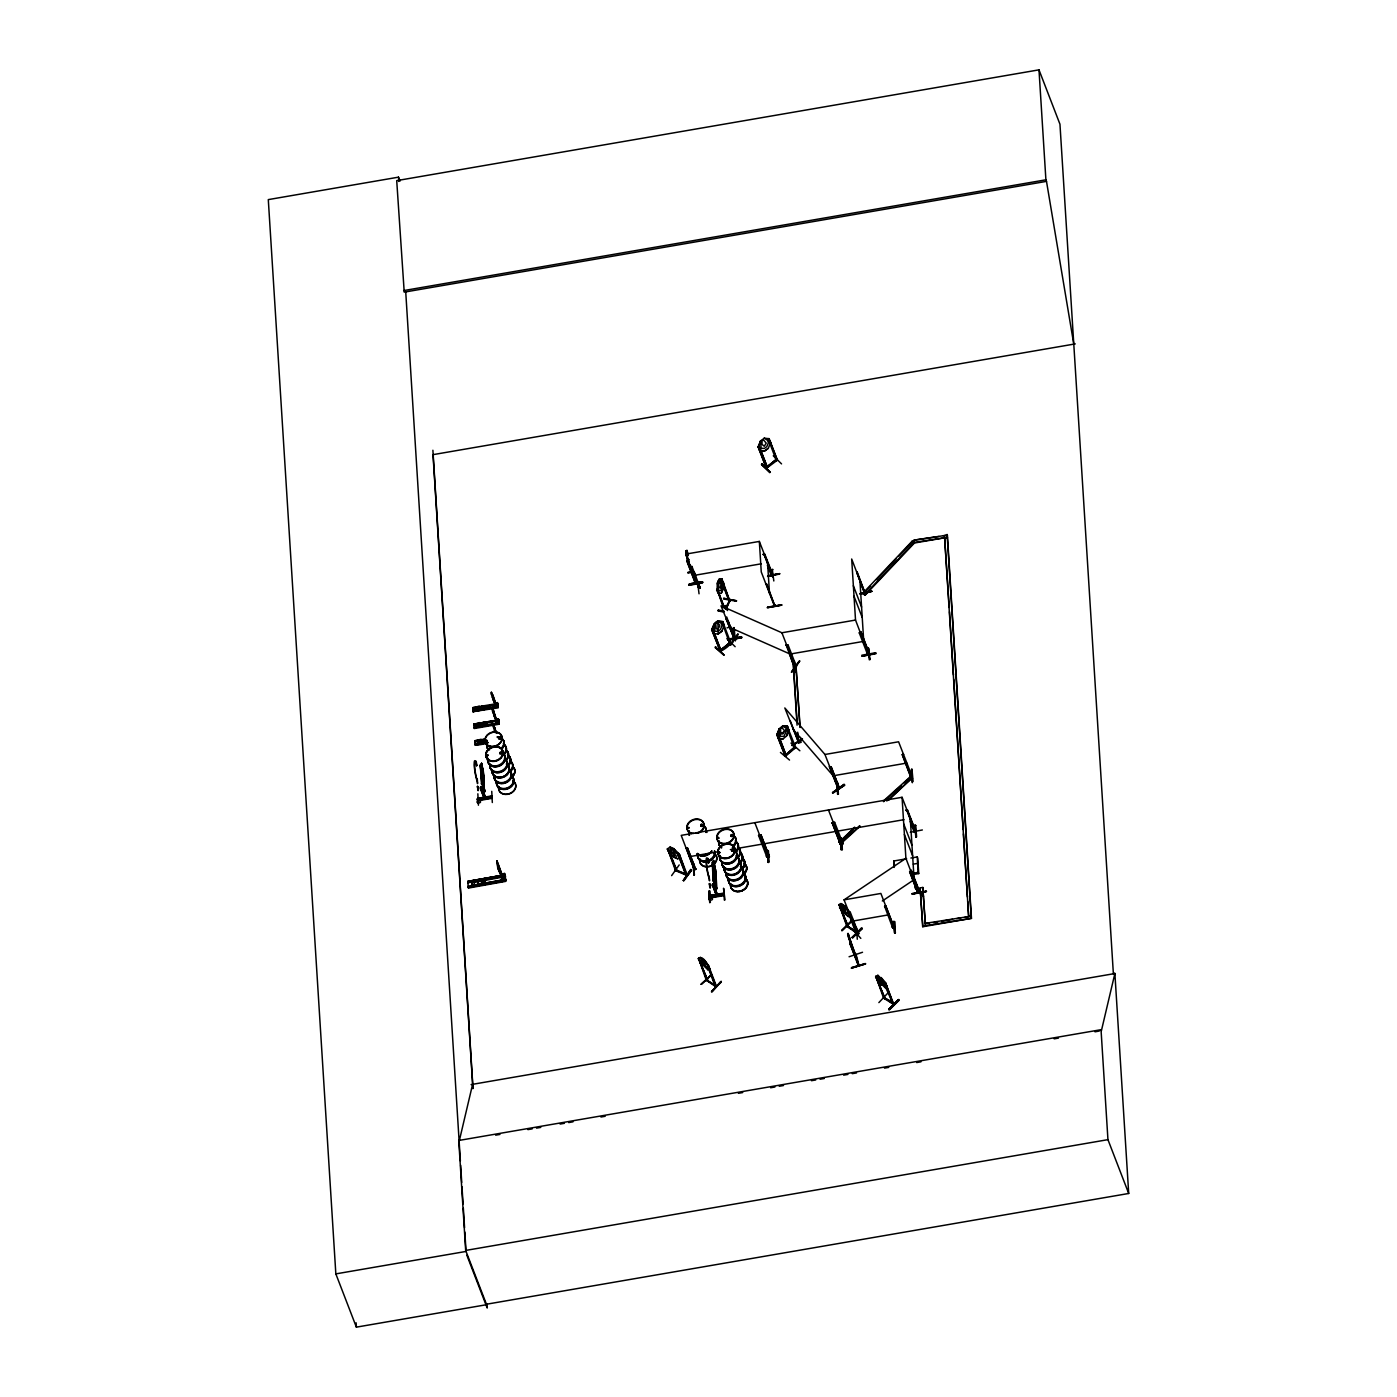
<?xml version="1.0" encoding="UTF-8"?>
<svg xmlns="http://www.w3.org/2000/svg" width="1397" height="1397" viewBox="0 0 1397 1397"><rect width="100%" height="100%" fill="white"/><g stroke="black" fill="none" stroke-linecap="round" stroke-linejoin="round"><path stroke-width="1.5" d="M673.825 848.8L679.012 853.724L680.409 856.99L677.772 858.876L673.843 857.234L673.93 848.625L670.019 846.984M856.169 955.111L855.366 954.361L856.151 954.832M858.596 964.856L858.369 963.825M850.389 943.394L858.893 965.798L849.917 943.534L850.633 944.389M497.472 704.298L497.961 706.865L497.454 702.604L494.94 703.04L495.237 704.071M502.798 875.779L502.885 879.394L497.786 868.393L496.843 860.831L502.588 876.495L503.863 875.273L504.3 876.233L504.142 875.133L505.382 878.329L504.334 874.26L504.107 875.919M715.718 623.481L716.224 628.755L717.901 629.174L719.822 625.996L719.263 624.511L716.923 622.573L715.613 623.394M482.017 764.91L482.873 773.921L482.209 765.8M478.141 798.735L491.936 796.307M710.078 895.931L723.89 893.521L709.99 895.704M492.46 711.003L497.018 722.825L493.822 711.457M467.995 882.415L505.277 875.989L467.925 882.782L467.925 881.524L505.277 874.749L467.768 881.385L468.309 887.374L505.731 880.791L468.414 887.339M505.749 880.232L505.662 879.324L505.819 881.35L468.466 888.073M505.382 875.971L470.073 882.258M505.452 876.705L505.19 874.889L505.627 880.581C506.133 877.386 499.358 878.608 501.837 881.28L501.401 875.57M717.098 590.407L717.307 583.178L718.984 579.318L722.074 578.899L718.984 579.318L717.36 583.213L718.949 590.966L720.817 590.46L721.9 587.962L722.179 583.475L719.123 579.493M723.227 582.252C725.969 584.365 718.302 599.715 722.965 589.447M502.396 875.535L497 860.779L498.065 868.34L502.606 879.446L502.536 876.338M504.492 875.535L504.003 875.57M719.734 650.565L720.677 649.343M719.752 651.054L730.753 642.149L719.752 650.932M720.66 650.216C716.818 654.425 734.158 643.807 729.426 642.585M779.648 574.097L767.809 576.193M922.369 829.958L910.285 832.298M481.651 763.426L483.205 776.889L483.694 775.737M480.743 787.611L484.672 799.049L480.358 787.629L482 787.821M491.273 692.161C493.054 694.658 490.225 690.555 491.43 694.623M497.018 703.844L497.681 705.869M497.105 720.922L498.188 720.747L498.991 723.244L498.485 718.984L495.952 719.42L496.267 720.45M497.734 720.206L498.659 720.52L498.258 719.49L498.869 721.044M498.502 720.73L498.031 719.525L498.712 722.249M712.749 884.738C716.417 883.201 711.283 889.854 712.924 883.777M712.819 885.139L716.539 895.11M687.935 572.875L693.89 572.037M730.858 626.904L727.051 627.847M777.518 460.067L775.999 460.696L776.627 459.089L766.255 467.803M767.512 467.576L759.008 445.922L758.012 446.673L766.394 468.344L767.023 467.227M776.051 460.224L777.099 459.369M671.573 848.066L671.957 851.908L675.03 854.283L675.17 851.995L671.486 848.189M481.773 881.158L482.332 882.537M481.825 881.734L482.786 880.075L484.637 880.564M484.811 880.948L484.2 882.415M703.756 959.634L708.384 965.275L716.574 986.579L706.009 979.367M707.598 964.576L716.155 986.946L706.341 980.292L698.622 958.464L707.773 980.502L698.5 958.359L707.336 980.921M715.002 985.566L716.469 986.457M846.652 925.6L856.798 931.974M846.861 926.473L856.763 933.074M877.822 975.228L885.593 983.209L893.888 1004.565L883.969 997.074M883.83 997.074L884.65 997.545C882.502 999.728 888.09 997.458 892.561 1003.256M884.965 998.488L875.709 976.451L877.91 975.35L878.538 980.1L883.637 985.06L885.052 984.536M893.731 1004.373L892.735 1003.133M893.783 1004.495L883.725 998.209M772.331 576.035L772.244 574.778M865.214 593.288L864.516 592.398L865.145 593.428M912.189 541.11L914.441 543.014L912.189 541.11L862.857 593.271L864.848 594.511L914.197 542.35L947.515 537.321L914.441 543.014L865.11 595.174L856.675 571.949L865.459 594.319L865.494 593.149M868.218 652.643L868.55 653.883M868.305 653.674C871.379 652.399 864.272 654.163 868.55 653.115M869.039 653.429L867.327 653.796M869.336 654.198L860.919 631.898L860.517 633.016M915.838 831.547L915.908 832.542L907.037 809.823L905.78 810.05M918.615 890.919L917.724 892.613M919.383 891.792L919.226 890.57L918.929 891.845M919.732 892.351L919.61 891.565M484.2 723.314L483.379 724.746L484.951 724.484M485.248 724.205L484.41 723.157M487.151 740.672L486.139 740.48M487.64 754.974L487.518 755.864M488.112 755.306L487.169 755.917M498.764 738.803L498.886 737.878M499.235 738.489L499.777 737.686M500.545 738.419L500.493 737.441M499.707 752.931L499.847 753.839M500.842 738.349L499.567 738.699M501.855 753.577L499.951 752.773M500.126 752.599L501.436 753.594M501.296 752.075L502.152 753.437M687.673 828.054L689.105 828.124M687.83 828.229L688.983 827.443M700.788 826.081L700.91 825.156M702.586 824.649L702.674 825.976M701.399 826.151L702.883 825.156M703.25 825.924L702.499 824.736M718.704 838.2L718.128 837.24L718.931 838.2M718.791 853.165L719.944 852.432M719.944 852.589L718.617 852.432M718.757 852.414L719.665 852.572M731.522 836.174L732.779 835.668L732.255 834.585M733.181 849.359L733.32 850.616L733.442 849.359M734.124 849.987L732.045 851.087M776.959 735.119L779.142 728.78L779.875 736.219L783.857 736.463L786.738 730.387L785.76 727.854C775.248 723.209 796.796 727.994 782.669 725.899M675.415 870.593L676.969 870.698L668.395 849.097M676.48 870.575L675.45 869.405L675.991 870.209M695.287 582.2L695.095 574.307M695.95 583.125L687.586 560.546L695.828 583.265L695.304 574.865M733.949 636.578C735.748 639.861 733.215 632.562 734.089 627.55M734.42 629.89L734.944 638.289L731.137 627.445M727.034 619.255L726.003 618.801L735.259 640.559L734.106 640.123L733.809 639.285L735.381 640.612L734.141 638.866M733.931 639.389L735.66 640.175L728.029 620.757M796.29 666.352C794.247 666.683 792.291 665.828 796.5 666.771L788.118 645.082L786.895 645.711L788.118 645.082M714.356 623.953L714.81 631.2L718.006 631.357L720.415 629.506L722.022 625.681L721.044 623.149L717.901 620.984L714.181 623.83C708.925 639.651 712.714 621.613 717.971 621.194L722.878 621.543L724.048 625M780.434 752.424L789.532 760.055M715.596 647.125L724.065 655.263L715.107 647.544L715.543 646.689M723.838 654.914L715.596 647.073M852.729 919.261L858.387 934.034C858.649 932.428 855.523 932.986 857.95 932.759M858.387 933.982C855.663 934.855 859.958 932.899 857.706 932.323M917.742 892.823L918.685 891.426M694.466 869.65L695.811 869.371L687.429 847.7L686.171 847.909L694.326 869.702L681.212 835.371L902.06 797.285L905.902 858.334L919.086 892.753L919.034 891.426M919.226 892.613L917.689 893.067L918.562 891.513M761.522 464.52L761.976 463.647L770.358 472.326L761.522 464.52L769.764 472.692M762.029 464.083L770.114 471.942M496.145 703.983L496.04 704.559M496.808 704.018L496.005 704.49L492.984 695.758M497.524 720.782L498.153 720.677M785.516 756.266L777.099 734.979L777.727 733.914L776.784 734.717L785.201 756.371L786.389 755.445L785.76 754.345M707.912 965.537C707.476 963.703 702.08 954.588 698.395 958.464L700.596 957.364L701.242 962.114L706.323 967.073L707.738 966.549M853.096 929.703L860.831 938.382M713.134 629.139L711.649 629.663L713.029 628.929M864.603 592.468L864.568 593.568M865.494 594.162L857.147 571.862M869.266 654.18L869.144 653.202M915.611 830.761L915.629 832.036M915.891 832.333L914.948 830.342L913.603 830.534M919.663 892.369L910.827 870.244L909.866 871.99L917.951 893.382L909.587 871.693L911.385 871.204M729.688 600.151C728.291 602.264 729.251 597.445 730.107 600.483L729.758 601.286M729.845 599.47L728.902 600.535M721.935 578.882L729.531 600.256M459.142 1141.471L472.605 1084.316L472.902 1088.665L433.018 454.654L1075.288 343.889M1073.787 344.151L1046.493 181.366L404.222 292.148L396.713 180.632L1038.984 69.85L1059.956 124.211L1113.374 973.796L1114.876 973.534L1101.412 1030.689L1101.028 1029.694L458.757 1140.476L465.672 1250.437L486.61 1304.693L356.375 1327.15L335.839 1273.889L268.294 199.614L398.512 177.157L400.048 181.086M718.337 610.07L723.873 611.118M718.25 611.013L718.355 609.948M718.442 610.506L724.065 611.449M480.358 787.629L480.516 789.113L482.052 788.851L481.895 787.367L485.894 798.595L482.035 788.607L480.446 788.903L484.357 798.857M716.609 896.141L712.68 885M713.85 884.563L717.569 896.088L713.85 885.855M699.041 593.812L697.644 582.549M693.715 863.678L693.907 875.29L693.139 863.8M768.14 862.42L767.337 850.93L768.28 862.455M841.762 849.708L840.33 838.462L841.134 849.9L841.256 837.833L842.374 849.62M492.093 694.274L493.176 695.723M492.285 694.239L492.984 695.042M492.425 708.419L492.477 710.235M492.565 710.619L492.128 708.593L493.665 710.497M493.316 710.619L494.014 711.422M493.176 725.287L494.381 727.313L493.176 725.811M494.189 727.348L495.062 728.116M855.61 955.024L858.387 965.833L857.915 964.978M714.862 985.531L715.247 986.404L706.76 964.017L703.739 959.687M846.949 926.543L839.143 904.627L848.311 926.665L839.056 904.75M883.637 998.296L875.919 976.451M483.257 772.82L484.462 791.662L483.449 772.017L481.476 763.286L480.795 765.591L481.633 763.251L484.148 778.339M484.113 778.199L483.589 780.486L481.057 770.306L483.432 780.504L484.27 778.181M712.732 862.787L713.57 860.465L716.259 875.517M714.496 874.993C710.863 852.449 714.985 885.331 716.067 875.413M779.334 728.902L776.784 734.717M788.799 729.566L786.616 735.94L783.053 738.908L778.461 738.454M787.489 726.178L788.764 729.705L786.511 735.87M838.951 787.297L837.065 787.14L839.422 788.502C835.633 786.406 840.627 789.218 838.322 788.816L824.963 754.485L784.817 707.947L798.805 743.064L797.6 733.669M837.17 787.227L837.449 788.118M838.165 788.729L837.152 787.332M713.203 633.47L718.18 634.046L721.9 631.2L724.275 625.018M759.409 446.272L758.117 447.04L760.527 440.911L764.386 438.187M769.293 438.92L767.896 439.304L769.188 438.85L777.413 460.154L766.516 468.257L758.292 446.97L760.632 440.946M759.619 450.393L764.473 450.899L768.298 448.315L770.707 442.185M487.064 740.585L485.929 741.039M486.61 755.393L487.85 754.904M487.012 756.039L486.924 754.939L487.466 755.707M499.305 738.087L500.44 738.629M501.226 738.262L498.956 738.908M501.348 752.424L501.698 753.315L501.645 752.285M502.152 753.053L500.37 753.996M688.092 828.386L688.197 827.321M701.224 825.103L701.504 826.168M701.242 825.54L702.237 824.894M703.232 825.54L701.451 826.483M718.023 837.99L718.442 837.536M730.683 835.441L732.272 834.376M731.434 834.725L732.168 835.947M731.766 849.865L731.644 850.808M734.106 850.651L733.931 849.498M481.616 783.368C481.249 779.456 488.426 803.904 482.157 783.682L484.078 789.986M714.234 881.507L713.238 880.983L712.191 862.211L713.168 863.136M712.662 862.124L713.954 880.966L716.347 887.759M715.648 872.933L715.159 874.085L713.448 860.657M718.739 581.187L718.791 586.548L720.398 588.12L720.974 584.295L718.599 581.169M723.314 607.59L717.045 589.132L724.956 608.586M722.022 579.057L720.974 579.999L721.865 579.057M723.698 598.335L736.656 600.797L723.733 598.335M726.632 606.211L729.374 600.954M729.793 599.575L726.353 608.516L730.125 600.396M717.499 589.045L723.768 607.678M774.724 605.407L774.095 604.272M478.42 805.213L477.844 793.793M709.641 890.972L709.746 902.584L709.03 891.146M710.375 902.427L709.571 890.727M856.99 932.882C860.063 932.305 854.789 934.977 858.649 933.458M892.369 926.77L893.905 926.49L892.404 927.171M698.762 587.997C701.346 588.713 699.181 586.338 700.299 587.718M770.83 574.743L771.214 575.966L773.03 575.459M794.649 665.863L796.482 666.369L794.614 666.299M693.96 868.463L695.479 868.201L693.977 868.864M695.793 868.969L694.536 869.074M867.31 654.163L868.41 653.132M766.324 855.994C770.131 854.842 769.695 856.71 766.953 857.234L758.554 835.441L761.033 835.004L769.433 856.675C765.451 857.688 765.643 856.082 769.136 855.89M768.961 855.523L766.639 856.396M838.008 788.362L837.781 786.895M839.946 843.299L841.186 843.02C841.256 846.652 844.766 841.815 841.465 842.967L840.243 844.067M905.815 810.435L907.544 810.138L915.908 831.529L913.673 831.215M729.234 642.812L730.142 643.773L729.321 643.022L720.974 649.692M838.549 788.327L829.661 766.377M505.277 874.749L467.768 881.385M472.919 707.895L473.024 709.082L497.978 704.752L497.873 703.442L472.832 707.633L475.434 707.388M472.972 708.646L497.926 704.036M473.164 710.811L498.1 706.498L473.094 710.898L473.251 712.121M472.832 707.633L473.181 711.702L498.083 706.742M476.464 723.768L473.862 724.013L474.002 725.095M474.054 725.462L498.851 719.909L499.096 723.716L498.729 722.808M474.177 727.418L499.131 722.878L474.124 727.278L474.282 728.536L499.218 724.187L499.061 722.982M485.388 739.257L474.91 740.707L477.512 740.462M475.067 741.336L485.178 739.869M475.242 743.885L485.632 742.086C466.703 745.16 476.709 746.312 487.797 742.994M498.904 720.66L476.133 725.095M499.183 723.663L474.229 727.697M677.842 858.753C673.214 857.252 668.657 853.497 667.469 848.747L676.707 871.134L675.17 869.964L687.254 874.993L679.099 853.619L686.66 875.448M686.8 875.413L675.537 870.645L667.609 848.835L676.707 871.134M668.692 852.24L673.843 857.234M685.822 874.941L677.597 853.637L678.907 853.707M671.625 875.622L679.204 864.935M683.325 880.564L690.799 869.51L683.325 880.564L691.532 870.174L683.936 880.791M683.465 880.581L691.463 870.121M481.982 881.053L483.659 880.145M737.93 634.133L730.387 645.17L737.86 634.133M730.247 645.047L737.983 634.43L730.387 645.17M789.008 652.364L794.09 666.613L786.127 644.89M793.933 665.374L795.207 665.915L794.02 665.583M799.084 661.148C775.44 694.501 816.18 638.499 791.645 672.184M498.851 737.948L499.969 737.179M487.501 755.306L486.732 755.725M501.034 738.908L501.244 738A8.958 7.142 -21.1 0 0 497.245 736.795M700.857 825.225L702.324 824.44M731.277 834.865L731.609 836.174M732.971 836.122L732.988 834.707M736.394 601.251L723.471 598.964M857.287 933.667L858.177 933.021M858.491 933.929L858.352 932.69M893.766 926.525L892.491 927.398M800.132 727.505L795.888 665.583M867.153 653.359L867.642 654.634L859.242 632.841L860.482 632.614M868.585 654.215L860.447 631.985M767.704 856.186L769.293 856.693L761.033 835.004M768.088 856.955L754.834 822.676M840.086 843.264L840.313 844.521L841.815 844.259L828.456 809.981M842.915 843.998L840.418 844.452L842.828 843.561M841.815 844.19L840.418 844.452L832.175 822.746L834.655 822.309L842.758 843.194M910.687 776.278C913.428 774.986 908.591 775.038 911.63 775.23M784.887 756.109L795.242 746.958M778.112 733.984L786.197 755.602L779.229 737.791M729.251 642.69L730.579 642.725M775.894 459.7L766.412 467.489M865.11 595.174L863.102 593.935L870.593 586.024M876.565 579.703L896.001 559.167M898.987 556.006L912.451 541.774M721.83 622.224L722.72 621.717L730.91 643.196M701.765 958.656L705.118 962.9L705.136 964.96L702.447 962.166L701.87 958.552M699.705 961.834L707.773 969.658M711.125 974.757L701.119 984.361L711.3 975.211M711.178 975.071L701.154 984.344M706.428 980.205L715.264 985.269M707.039 980.153L707.319 980.816M721.044 981.532C692.458 1012.598 739.712 960.368 712.138 991.87M711.597 991.503L721.341 982.004M839.964 905.361L838.724 905.081M842.286 904.819L842.967 908.329L845.674 911.141L843.369 905.553M848.905 911.438L844.399 905.693L840.924 903.51L838.916 904.627M844.836 913.638C827.565 895.198 859.12 926.473 844.853 913.586M847.892 910.757L857.06 933.633M851.646 920.937L841.658 930.542L851.279 921.007M842.077 930.786L851.699 921.252M847.385 926.194L848.276 926.735M855.697 931.223L855.767 932.567L847.298 910.18L844.382 905.745L849.009 911.333M856.693 931.904L847.735 926.508L855.785 931.432M852.03 937.317L861.635 927.748L862.298 928.516L852.118 937.684M852.641 937.998L862.298 928.499M876.74 977.184L875.517 976.905M879.062 976.643L882.433 980.886L882.45 982.964L879.743 980.153L879.167 976.538M881.751 985.304L877.106 979.734L885.087 987.662M885.558 983.191L884.598 982.266L893.556 1004.897L885.698 983.104L886.99 986.631L885 987.539M885.785 983.156L881.175 977.516L893.085 1003.849M878.87 1002.609L888.055 992.83M888.789 1009.105C918.72 979.786 869.283 1029.833 898.446 999.606M888.911 1009.507L898.638 1000.008M889.418 1009.821L899.074 1000.322M786.441 727.104L787.087 726.038L786.598 727.139M839.003 842.321L854.685 827.146M883.358 801.04L910.704 776.348L902.305 754.555L903.545 754.328L902.305 754.555M840.61 840.872L853.34 829.277M883.603 801.703L901.135 785.743M904.313 782.844L910.687 777.029L902.322 754.939M842.181 841.623L859.696 825.662M886.781 800.987L912.258 777.78L910.355 774.986M842.443 842.286L859.958 826.326M888.632 800.202L912.258 777.78M779.142 728.78L782.791 725.846M781.779 727.4L780.626 728.378L780.626 732.203L782.826 734.054L784.625 730.788L781.674 727.331M786.528 726.877L794.544 748.495M777.71 736.9L788.24 727.959M483.676 706.952C479.45 707.93 486.366 709.292 483.1 706.795M483.781 708.436L483.851 706.917M499.48 737.511L499.672 738.961M499.969 752.459L500.894 751.97M785.847 754.572L794.02 747.674M784.992 756.021L794.998 746.574M799.87 750.765L790.964 743.082M732.534 834.935L731.504 835.895M732.884 836L731.382 836.419M732.587 849.498L732.325 851.21M733.809 850.773L732.866 850.808M481.371 783.857L482.279 784.416L480.236 764.997L481.232 766.045M484.427 791.575L484.602 789.602M716.766 888.038C716.696 891.583 711.964 877.124 714.094 880.459M716.102 888.073L715.456 874.19M716.853 888.702L713.326 880.878M718.11 633.819L721.9 631.2M735.154 646.706L726.859 638.551M848.066 933.44L849.359 936.828M852.502 947.428L849.219 936.863M763.303 439.671L762.081 440.579L762.011 444.351L764.281 446.254L766.22 443.111L763.216 439.584M773.274 455.789L781.552 463.891M767.04 466.371L766.272 467.489M767.128 466.581L775.789 460.137M667.382 848.87L670.123 847.106L670.49 852.17L676.305 856.274L678.069 855.331L673.913 848.678M798.805 741.79L797.652 741.318L798.228 742.191M802.105 738.716L791.959 745.404L798.438 741.929L790.213 720.625M792.291 745.736L802.192 738.996M799.748 740.881L802.542 738.996M833.101 793.059C868.69 769.101 808.653 809.02 844.12 784.416M832.717 792.605L844.05 784.311M850.109 912.101L848.8 912.503L850.284 912.189L858.666 933.86M915.314 888.021L923.557 896.263L915.14 887.566L921.688 895.302M857.479 934.122L844.067 899.86L905.902 858.334M882.328 900.995L914.127 879.639L910.285 818.572M772.82 575.948L759.339 541.425L685.717 554.12L698.937 588.364L690.677 566.658L691.934 566.449L700.316 588.12L698.937 588.364M776.261 460.067L776.47 460.975L768.333 439.287M794.526 747.587L794.666 748.408M785.463 756.231L795.731 747.587L787.087 726.038M734.368 639.686L726.265 618.434M850.197 914.616L848.119 915.821L850.319 914.721M484.584 797.897L485.545 797.739M717.569 895.983L717.499 894.831M484.742 724.659L483.327 724.589M484.742 740.218L475.015 741.65M732.849 849.184L732.22 850.773M720.695 650.251L712.645 628.912L721.114 650.653M720.311 651.194L711.649 629.663M856.536 927.783L857.287 939.273M793.793 661.218L795.155 672.114L794.299 660.729M837.397 782.809L837.659 794.404L837.432 782.39M694.431 874.749L693.104 863.87M688.389 554.504L686.887 550.453L685.822 550.907L687.603 561.978M687.027 550.435L685.857 551.047L687.167 552.479M690.083 564.737L689.053 565.331M709.03 891.111L709.798 902.532M848.276 912.712L846.861 913.236L841.762 908.277L841.011 903.632L844.277 905.85M699.74 587.508L698.535 587.666M839.492 788.572L831.163 766.813L829.923 767.023L831.198 767.197M766.516 855.924L769.118 856.274M915.052 830.813L913.9 831.774M493.263 700.176L496.179 706.428M494.294 716.556L497.21 722.79M848.066 935.571L850.721 942.399M848.381 936.758L849.935 940.775M847.962 933.633L851.384 945.123L849.551 937.946M850.86 944.372L848.503 937.474M862.525 952.265L849.079 956.753M855.767 955.635L858.369 963.947M855.959 956.072L847.909 933.493M851.716 967.475C893.923 955.862 822.99 976.782 865.284 963.528L865.284 963.476M768.158 856.378L767.721 855.75M698.744 587.037L699.845 586.967M486.191 740.078L487.169 740.515M499.707 737.494L500.929 737.354M732.517 849.324L733.477 849.725M857.182 934.191L849.027 912.416M716.067 986.858L707.371 964.244M504.666 873.492L500.877 874.173L504.666 873.492L505.487 879.866L505.068 878.765M472.221 882.782L501.279 877.386M504.003 874.312L505.243 876.583L504.334 874.26M501.313 879.883L505.103 879.202M472.448 885.366L501.523 880.127M501.523 880.25L468.309 886.117L468.466 888.125M501.575 880.861L468.309 887.374M885.838 905.989L884.615 906.618L885.838 905.989L894.237 927.678L892.735 927.992L892.648 926.595M894.569 921.618L893.626 921.322L894.639 933.179L894.551 921.601L895.372 933.004M858.055 933.109L856.832 933.353M894.202 927.276L892.543 927.137M857.287 934.104L858.526 933.894M844.067 899.86L880.878 893.451L894.15 927.765L892.7 927.94L884.598 906.216M773.187 575.669L764.805 554.277L763.094 554.592M758.554 835.441L761.068 835.389M832.193 823.147L834.655 822.309M763.059 554.19L764.299 553.963L772.628 576.699M764.299 553.963L764.403 555.395L764.805 554.277M773.047 569.592L772.209 569.295M767.809 575.721L779.631 573.626L767.547 576.437M767.686 575.931L779.631 573.643M773.816 580.977L772.331 569.592M766.185 583.859L774.951 606.228L766.656 583.771M774.182 604.499L775.038 605.18C774.671 603.993 774.008 605.704 774.165 605.425M767.652 607.084C810.592 600.396 738.315 613.021 781.464 604.726L781.464 604.674M781.604 605.076L767.809 607.608M860.028 593.515L871.972 591.228L867.031 592.747M860.15 593.777L871.868 591.385M859.888 594.022L863.224 593.428M860.989 632.928L859.242 632.841M868.637 648.278L870.034 659.663C866.734 650.827 868.62 638.097 869.266 659.803M875.709 652.713L861.914 655.193L862.124 656.258L875.884 653.167M875.902 653.744L862.124 656.241M910.547 776.243L911.944 775.999L898.585 741.79L824.963 754.485M913.079 781.36C909.726 742.925 914.197 809.038 911.385 769.642M695.566 868.41L695.531 869.545L687.446 848.101L686.171 847.909M907.037 809.823L907.142 811.255L907.544 810.138M768.664 862.316C768.734 847.385 766.604 845.656 768.577 862.42L768.455 850.79M914.948 825.156L915.768 825.452M843.02 843.578L840.016 843.753M915.751 836.593L916.589 836.873L915.768 825.435M912.293 893.469C955.251 886.781 882.974 899.406 926.124 891.111L926.106 891.059M926.246 891.461L912.451 893.993M852.292 921.164L889.103 914.756M403.628 290.593L1045.899 179.811L1046.493 181.366M686.957 551.675L687.045 550.575M686.102 552.758L687.865 555.814M686.067 554.784L688.616 562.52L689.07 559.499M694.501 572.613L695.357 583.352L687.132 561.926L687.638 560.511M687.918 572.403L693.733 571.548M687.795 572.613L693.855 571.81M693.942 575.424L761.243 563.812M914.197 542.35L914.057 540.133L947.376 535.086L971.474 918.353L922.771 926.752L920.117 887.916L922.806 887.462L925.32 924.168M939.116 536.518L914.057 540.133M943.237 535.802L947.376 535.086M688.721 585.116C716.958 581.92 695.147 579.476 688.721 585.081L702.534 582.741M724.921 605.914L727.261 610.035M725.113 606.036L726.143 605.442L727.296 608.848M725.218 607.765L726.388 609.354M726.719 616.985L734.455 638.359L733.6 627.637M727.645 639.18L741.423 636.683L741.65 637.765L727.82 640.088L741.632 637.748M735.259 640.559L721.009 605.861L781.901 632.771L855.523 620.058L868.637 654.372M491.552 692.318L491.534 694.239M492.949 699.041L492.268 696.806L493.124 699.583M493.333 696.492L495.83 703.913M494.957 703.337L497.454 702.604M477.285 710.724L477.058 706.917C482.297 703.162 479.154 716.853 479.59 706.48M482.07 709.903L481.825 706.096L484.427 705.834M495.167 706.865L497.681 706.131M492.547 711.265L493.298 713.186M797.058 725.183L793.339 665.828L796.011 665.356L799.887 726.842M793.339 665.828L796.273 666.02M495.987 719.717L498.485 718.984M478.315 727.104L478.088 723.297C483.327 719.525 480.184 733.215 480.62 722.86M483.1 726.283L482.856 722.476L485.458 722.214M473.967 724.956L498.956 720.346M496.197 723.244L498.712 722.511M493.333 726.964L493.787 727.942L493.368 725.48M495.027 732.115L494.346 729.88L495.202 732.657M496.756 733.268L495.219 729.601L496.564 733.303M479.45 743.99L479.136 739.991C484.392 736.167 481.197 750.172 481.668 739.554M475.12 742.121L474.963 740.916L485.423 739.048M475.329 745.195L487.745 742.331M475.155 744.531L487.763 742.505M474.91 740.707L475.224 744.723L487.728 742.715M477.425 786.424L478.071 790.475L477.425 786.424L478.28 787.576M485.545 797.617C486.977 802.227 478.734 781.185 481.389 788.729L481.197 787.524M477.599 789.253L478.455 790.405M798.124 742.139L801.075 742.348L798.385 742.82L797.722 732.22M478.106 798.263L491.919 795.871M478.106 799.852L492.041 797.774L480.184 799.817M480.236 800.359L492.058 798.316M906.793 763.076L833.171 775.789L793.042 729.251M689.437 856.675L718.879 851.594M737.808 848.328L903.981 819.672M713.815 862.141L714.827 871.134L714.304 862.997M712.697 862.665L713.64 881.699M715.404 869.213L716.067 888.16L715.316 875.552M709.362 883.637L710.025 887.689L709.362 883.637L710.217 884.79M712.4 885.052L713.919 884.79L714.007 886.065L712.47 886.327L712.54 883.847M709.554 886.466L710.409 887.619M723.768 888.544L724.31 900.07M894.185 867.432L893.888 860.971L906.636 858.771M910.896 858.037L917.27 856.937L917.742 858.16L918.72 873.579L912.346 874.679M710.06 895.477L723.873 893.085M712.033 896.717L723.995 894.988L712.156 897.153M712.138 897.031L723.96 894.988M712.191 897.572L724.03 895.617M913.324 864.132L917.585 863.398L917.27 856.937M913.987 873.09L918.248 872.357L918.72 873.579M929.494 923.347L925.058 923.4L971.334 916.135L965.048 917.2M933.685 922.614L937.858 921.898M942.049 921.182L952.51 919.366M956.683 918.65L960.874 917.934M922.509 926.089L971.474 918.353M1113.357 973.639L1114.876 973.377L1128.706 1193.475L486.435 1304.239M471.103 1084.578L1114.876 973.534M495.656 1135.167L499.951 1134.434M527.891 1129.614L532.187 1128.881M536.483 1128.13L540.779 1127.396M560.11 1124.061L564.405 1123.31M568.701 1122.577L572.997 1121.826M600.92 1117.024L605.215 1116.273M738.402 1093.31L742.698 1092.559M770.62 1087.757L774.916 1087.006M779.212 1086.272L783.507 1085.521M811.43 1080.702L815.726 1079.968M820.022 1079.235L824.317 1078.484M843.648 1075.149L847.944 1074.415M852.24 1073.664L856.536 1072.931M884.458 1068.111L888.754 1067.378M916.676 1062.558L920.972 1061.807M1054.159 1038.844L1058.455 1038.111M1094.969 1031.807L1099.264 1031.056M465.672 1250.437L1107.943 1139.655L1128.706 1193.475M335.839 1273.889L466.057 1251.433M716.591 590.163L718.442 593.638L721.341 593.201M484.13 723.157L485.108 723.576M485.353 741.702L484.218 740.881M838.113 788.816L829.259 766.639M772.07 574.464L770.952 575.354M491.744 791.348L492.32 802.524M725.043 899.912L723.471 888.3M893.888 921.671L894.726 933.091M915.105 825.487L915.908 836.925M783.176 738.856L778.356 738.576M764.281 438.221L769.31 438.71M764.561 451.004L759.514 450.515M482.594 882.467L483.851 882.607L484.724 880.634M483.048 882.747L481.808 881.821M718.25 610.926L723.786 612.096M688.529 559.656L686.329 553.98M482.017 783.665L480.708 764.91M775.038 605.18L774.479 606.193L761.26 571.949L759.339 541.425M847.7 926.979L839.143 904.627M667.312 849.341L668.36 849.778M677.597 853.637L678.645 854.073M676.742 870.209L685.752 873.963M685.595 874.278L687.114 874.959M785.865 645.257L787.157 645.344L795.295 666.544M729.234 627.166L790.126 654.058L863.73 641.363L859.906 580.314M731.382 836.576L730.701 835.633M919.523 891.461L911.315 870.174M734.56 636.351L734.158 637.469M699.408 958.796L698.203 958.918M875.849 976.573L885.069 998.558M885.227 983.523L884.807 982.475M484.951 790.283L484.934 791.593L484.235 790.492M795.993 665.583L795.923 666.09M910.687 777.029L912.52 778.443M838.759 841.658L840.854 843.736M786.162 754.834L784.695 755.236M721.725 622.468L722.86 621.77L717.883 621.106L718.18 634.046M764.299 438.099L767.459 440.282L768.437 442.814L766.796 446.621L764.369 448.437L761.138 448.245L760.527 440.911M768.298 448.315L764.526 451.126M484.305 791.61L483.362 778.356M713.937 885.034L717.848 895.809M848.573 935.414L847.595 933.912L855.977 956.194M494.328 716.347L493.63 713.972M494.521 727.226L495.254 728.797M480.778 787.437L480.585 786.633M493.368 700.124L495.987 706.445L496.494 704.402M864.83 593.376L851.681 559.01L855.523 620.058M853.357 585.745L861.582 607.049M854.021 596.24L862.246 617.544M860.919 631.898L869.283 653.29M768.891 438.553L777.378 460.312M902.06 797.285L915.349 831.599L914.04 831.739L910.111 821.244M907.142 811.255L915.367 832.682M760.509 449.799L767.477 467.681M903.754 824.02L911.962 845.307M904.4 834.515L912.625 855.802M920.117 887.916L922.771 926.752M911.543 872.112L918.021 888.911M925.46 926.281L922.806 887.462M893.888 860.971L894.604 866.053M764.403 555.395L772.628 576.821M767.372 565.383L771.458 575.983M781.901 632.771L795.26 667.102M831.163 766.813L839.562 788.484M838.427 794.264L837.362 782.442M832.175 822.746L840.575 844.539M875.814 976.346L884.72 998.89M721.428 578.969L729.828 601.304M721.463 579.877L729.601 601.513M723.96 587.753L729.147 601.426M727.505 609.529L726.003 605.652M726.213 606.577L727.575 610.559M717.779 591.071L723.768 606.56M849.917 943.534L858.422 965.938M729.828 643.86L722.039 622.206M727.627 639.075L727.837 640.158M686.905 550.628L686.992 551.256M686.416 550.715L688.145 555.011M687.062 560.895L695.217 582.322M711.929 629.942L720.363 651.246M713.57 860.465L715.404 869.301M714.338 874.924L715.386 877.718M712.313 884.825L716.399 895.25M677.859 853.27L686.084 874.574M708.384 965.117L709.676 968.645M497.838 704.664L497.227 703.11L497.175 704.28M497.699 706.428L498.188 707.842L473.146 711.649M494.94 703.04L495.533 707.79L495.149 706.568M491.517 694.885L492.46 696.771M495.952 719.42L496.564 724.152L496.179 722.947M493.595 727.977L494.538 729.845M484.602 709.466L484.357 705.66M485.632 725.846L485.388 722.039M475.609 711.021L475.364 707.196M483.991 739.345L484.148 742.977M476.639 727.4L476.394 723.576M473.862 724.013L498.921 719.839L473.985 724.152L474.177 728.029M477.687 744.095L477.442 740.27M491.971 796.5L478.158 798.892M500.877 874.173L501.331 875.727M501.279 879.446L501.698 880.564M485.143 878.521L485.475 883.952M477.984 879.813L478.315 885.244M474.194 880.512L474.526 885.942M471.662 880.966L471.994 886.397M466.842 1255.205L487.221 1308.029L486.959 1304.152M494.171 712.907L496.843 720.293M715.666 869.702L716.888 888.789M865.407 963.825L851.891 967.981M695.269 583.125L694.711 573.172M848.712 935.134L851.541 946.153M856.047 954.238L858.98 965.537M497.856 703.669L498.135 707.022M504.911 876.635L505.033 878.381M917.585 863.398L918.248 872.357M914.86 825.138L915.821 837.013M841.326 837.851L842.199 849.708M794.229 666.91L793.967 663.104L794.195 666.98M700.002 586.95L700.176 588.137M691.934 566.449L690.677 566.658M1101.028 1029.694L1107.943 1139.655M1038.984 69.85L1045.899 179.811M947.114 534.422L971.212 917.689M949.209 607.451L944.582 537.112L968.645 916.589L967.684 901.344M949.489 611.799L953.453 674.943M953.732 679.291L963.179 829.504M963.441 833.869L967.423 896.996M800.551 737.441L800.813 741.685M793.583 666.491L797.058 721.603M767.564 562.729L769.485 593.254M725.357 607.747L725.445 608.987M712.47 862.927L713.675 881.769M713.273 884.668L713.343 885.942M709.746 883.568L710.025 887.689M685.962 550.872L686.241 554.784M480.516 765.713L481.721 784.573L480.236 764.997M480.97 786.563L481.005 788.799M477.809 786.354L478.071 790.475M432.895 450.253L472.85 1085.888M398.512 177.157L398.791 181.47M405.724 291.886L460.364 1160.872M460.643 1165.185L461.726 1182.438M461.988 1186.752L463.071 1204.004M463.35 1208.318L464.572 1227.719M464.834 1232.032L465.917 1249.285M356.113 1322.802L356.375 1327.15M693.628 833.485A8.836 7.037 -21.1 0 1 688.529 822.763A8.836 7.037 -21.1 0 1 703.023 821.838A8.836 7.037 -21.1 0 1 695.863 833.345M691.69 833.607A8.819 7.02 -21.1 0 1 689.21 822.693A8.819 7.02 -21.1 0 1 702.813 821.838A8.819 7.02 -21.1 0 1 698.256 833.188M701.224 824.195A8.836 7.037 -21.1 0 1 705.747 831.529M689.105 834.393A8.836 7.037 -21.1 0 1 688.878 830.709M704.926 827.251A8.836 7.037 -21.1 0 1 706.131 832.507M689.489 835.389A8.836 7.037 -21.1 0 1 689.262 831.686M701.608 825.173A8.836 7.037 -21.1 0 1 703.459 825.994M701.521 824.736A8.958 7.142 -21.1 0 1 706.114 832.175M689.245 835.092A8.958 7.142 -21.1 0 1 689 831.337M701.416 824.44A8.958 7.142 -21.1 0 1 705.991 831.879M689.123 834.777A8.958 7.142 -21.1 0 1 688.896 831.04M705.555 831.145A8.958 7.142 -21.1 0 1 707.039 832.402M714.618 851.454A8.836 7.037 -21.1 0 1 708 861.617A8.836 7.037 -21.1 0 1 697.819 856.221M714.6 851.07A8.958 7.142 -21.1 0 1 706.742 861.635A8.958 7.142 -21.1 0 1 697.732 853.969M714.094 853.532A8.836 7.037 -21.1 0 1 714.723 863.643M713.011 865.075A8.836 7.037 -21.1 0 1 703.424 866.21A8.836 7.037 -21.1 0 1 699.88 859.225M713.954 853.235A8.819 7.02 -21.1 0 1 714.583 863.311M712.872 864.76A8.819 7.02 -21.1 0 1 703.32 865.878A8.819 7.02 -21.1 0 1 699.775 858.911M711.806 850.825A8.958 7.142 -21.1 0 1 698.168 854.702M714.653 852.257A8.836 7.037 -21.1 0 1 705.363 861.023A8.836 7.037 -21.1 0 1 697.609 853.34M711.841 851.14A8.836 7.037 -21.1 0 1 696.928 853.707M714.496 850.756A8.958 7.142 -21.1 0 1 706.62 861.32A8.958 7.142 -21.1 0 1 697.627 853.672M708.663 853.724A8.958 7.142 -21.1 0 1 698.046 854.388M708.471 853.305A8.836 7.037 -21.1 0 1 698.011 853.969M504.649 759.392A8.836 7.037 -21.1 0 1 501.54 772A8.836 7.037 -21.1 0 1 490.434 765.067M504.596 758.955A8.958 7.142 -21.1 0 1 501.436 771.755A8.958 7.142 -21.1 0 1 490.19 764.718M508.037 765.591A8.853 7.055 -21.1 0 1 502.361 777.361A8.853 7.055 -21.1 0 1 492.338 770.044M506.395 763.984A8.819 7.02 -21.1 0 1 503.304 776.575A8.853 7.055 -21.1 0 1 492.25 769.799M492.233 769.66A8.819 7.02 -21.1 0 0 503.304 776.575A8.853 7.055 -21.1 0 0 506.482 764.107M503.811 754.345A8.958 7.142 -21.1 0 1 498.065 766.255A8.958 7.142 -21.1 0 1 487.92 758.85M505.714 759.636A8.836 7.037 -21.1 0 1 500.056 771.388A8.836 7.037 -21.1 0 1 490.05 764.089M503.828 754.747A8.836 7.037 -21.1 0 1 498.17 766.499A8.836 7.037 -21.1 0 1 488.164 759.2M504.474 758.658A8.958 7.142 -21.1 0 1 501.313 771.441A8.958 7.142 -21.1 0 1 490.068 764.421M502.204 752.773A8.958 7.142 -21.1 0 1 499.061 765.573A8.958 7.142 -21.1 0 1 487.797 758.536M501.994 752.529A8.836 7.037 -21.1 0 1 498.886 765.137A8.836 7.037 -21.1 0 1 487.78 758.204M512.559 777.378A8.836 7.037 -21.1 0 1 508.002 788.746A8.836 7.037 -21.1 0 1 496.721 783.717M512.542 776.976A8.958 7.142 -21.1 0 1 506.797 788.886A8.958 7.142 -21.1 0 1 496.651 781.482M513.013 781.045A8.853 7.055 -21.1 0 1 509.905 793.688A8.853 7.055 -21.1 0 1 498.781 786.755M512.943 780.853A8.853 7.055 -21.1 0 1 509.818 793.479A8.853 7.055 -21.1 0 1 498.712 786.546M508.106 765.783A8.853 7.055 -21.1 0 1 502.431 777.553A8.853 7.055 -21.1 0 1 492.408 770.236M508.787 769.834A8.958 7.142 -21.1 0 1 505.627 782.617A8.958 7.142 -21.1 0 1 494.381 775.597M510.726 775.16A8.836 7.037 -21.1 0 1 507.617 787.768A8.836 7.037 -21.1 0 1 496.529 780.836M508.84 770.253A8.836 7.037 -21.1 0 1 505.731 782.879A8.836 7.037 -21.1 0 1 494.625 775.946M512.42 776.662A8.958 7.142 -21.1 0 1 506.674 788.572A8.958 7.142 -21.1 0 1 496.529 781.167M508.665 769.537A8.958 7.142 -21.1 0 1 505.522 782.32A8.958 7.142 -21.1 0 1 494.259 775.3M509.922 770.515A8.836 7.037 -21.1 0 1 505.347 781.883A8.836 7.037 -21.1 0 1 494.067 776.854M503.706 744.601A8.836 7.037 -21.1 0 1 504.352 754.694M505.714 749.752A8.853 7.055 -21.1 0 1 506.343 759.863M507.006 750.556A8.853 7.055 -21.1 0 1 506.185 759.427M503.549 743.868A8.958 7.142 -21.1 0 1 504.195 754.101M503.339 743.606A8.836 7.037 -21.1 0 1 503.968 753.716M502.903 739.956A8.836 7.037 -21.1 0 1 502.082 748.827M488.444 749.683A8.836 7.037 -21.1 0 1 487.239 744.409M497.472 737.529A8.836 7.037 -21.1 0 1 501.436 738.716M502.868 739.554A8.958 7.142 -21.1 0 1 502.029 748.53M488.199 749.403A8.958 7.142 -21.1 0 1 486.802 745.981M497.367 737.092A8.958 7.142 -21.1 0 1 501.383 738.297M502.763 739.257A8.958 7.142 -21.1 0 1 501.925 748.233M488.094 749.106A8.958 7.142 -21.1 0 1 486.872 743.763M502.518 738.978A8.836 7.037 -21.1 0 1 501.698 747.832M489.526 749.927A8.836 7.037 -21.1 0 1 486.855 743.414M499.2 736.9A8.836 7.037 -21.1 0 1 501.069 737.738M510.167 761.348A8.836 7.037 -21.1 0 1 510.813 771.458M513.467 767.302A8.853 7.055 -21.1 0 1 512.647 776.173M510.01 760.614A8.958 7.142 -21.1 0 1 510.656 770.865M511.25 761.609A8.836 7.037 -21.1 0 1 510.429 770.463M507.914 755.48A8.836 7.037 -21.1 0 1 508.543 765.573M507.862 755.044A8.958 7.142 -21.1 0 1 508.508 765.294M507.74 754.747A8.958 7.142 -21.1 0 1 508.386 764.98M507.53 754.485A8.836 7.037 -21.1 0 1 508.159 764.596M505.801 750.067A8.819 7.02 -21.1 0 1 506.447 760.16M477.058 799.922A1.764 1.03 -3.6 0 1 477.669 798.543A1.764 1.03 -3.6 0 1 480.027 798.682A1.764 1.03 -3.6 0 1 479.817 800.079M736.586 856.588A8.836 7.037 -21.1 0 1 733.477 869.213A8.836 7.037 -21.1 0 1 722.389 862.281M736.533 856.169A8.958 7.142 -21.1 0 1 733.39 868.951A8.958 7.142 -21.1 0 1 722.144 861.932M739.973 862.822A8.836 7.037 -21.1 0 1 734.316 874.557A8.853 7.055 -21.1 0 1 724.362 867.432M724.31 867.258A8.836 7.037 -21.1 0 0 734.316 874.557A8.853 7.055 -21.1 0 0 740.061 862.997M739.816 862.438A8.819 7.02 -21.1 0 1 734.158 874.155A8.819 7.02 -21.1 0 1 724.17 866.873M732.395 849.446A8.958 7.142 -21.1 0 1 736.516 858.177A8.958 7.142 -21.1 0 1 725.864 863.8A8.958 7.142 -21.1 0 1 719.874 856.047M736.219 855.61A8.836 7.037 -21.1 0 1 734.141 867.747A8.836 7.037 -21.1 0 1 721.83 863.189M730.352 849.533A8.836 7.037 -21.1 0 1 736.987 857.234A8.836 7.037 -21.1 0 1 726.754 864.097A8.836 7.037 -21.1 0 1 720.119 856.396M736.429 855.872A8.958 7.142 -21.1 0 1 734.333 868.166A8.958 7.142 -21.1 0 1 721.847 863.556M732.272 849.149A8.958 7.142 -21.1 0 1 736.411 857.863A8.958 7.142 -21.1 0 1 725.742 863.486A8.958 7.142 -21.1 0 1 719.752 855.75M732.08 848.905A8.836 7.037 -21.1 0 1 736.167 857.496A8.836 7.037 -21.1 0 1 725.654 863.049A8.836 7.037 -21.1 0 1 719.734 855.418M744.514 874.592A8.836 7.037 -21.1 0 1 739.939 885.96A8.836 7.037 -21.1 0 1 728.675 880.931M744.479 874.173A8.958 7.142 -21.1 0 1 738.751 886.082A8.958 7.142 -21.1 0 1 728.605 878.678M744.811 877.945A8.819 7.02 -21.1 0 1 741.72 890.535A8.819 7.02 -21.1 0 1 730.631 883.62M740.148 863.311A8.819 7.02 -21.1 0 1 735.59 874.662A8.819 7.02 -21.1 0 1 724.327 869.633M740.742 867.048A8.958 7.142 -21.1 0 1 738.646 879.342A8.958 7.142 -21.1 0 1 726.161 874.732M744.13 873.596A8.836 7.037 -21.1 0 1 738.472 885.349A8.836 7.037 -21.1 0 1 728.466 878.049M740.794 867.467A8.836 7.037 -21.1 0 1 737.686 880.075A8.836 7.037 -21.1 0 1 726.58 873.16M744.374 873.876A8.958 7.142 -21.1 0 1 738.629 885.785A8.958 7.142 -21.1 0 1 728.483 878.381M740.62 866.734A8.958 7.142 -21.1 0 1 738.524 879.045A8.958 7.142 -21.1 0 1 726.038 874.435M740.41 866.489A8.836 7.037 -21.1 0 1 738.349 878.608A8.836 7.037 -21.1 0 1 726.021 874.068M733.39 835.93A8.836 7.037 -21.1 0 1 732.325 847.473M720.398 846.879A8.836 7.037 -21.1 0 1 719.018 843.509M737.127 843.055A8.836 7.037 -21.1 0 1 736.289 851.908M737.564 846.739A8.836 7.037 -21.1 0 1 736.481 858.282M738.873 847.647A8.819 7.02 -21.1 0 1 738.053 856.483M737.092 842.635A8.958 7.142 -21.1 0 1 736.254 851.611M736.97 842.339A8.958 7.142 -21.1 0 1 736.132 851.314M735.276 840.819A8.836 7.037 -21.1 0 1 735.922 850.913M734.822 836.768A8.958 7.142 -21.1 0 1 733.984 845.744M721.638 847.874A8.958 7.142 -21.1 0 1 718.757 843.194M734.7 836.454A8.958 7.142 -21.1 0 1 733.862 845.447M721.516 847.56A8.958 7.142 -21.1 0 1 718.826 840.959M734.473 836.192A8.836 7.037 -21.1 0 1 733.652 845.045M721.463 847.141A8.836 7.037 -21.1 0 1 718.809 840.627M737.756 847.281A8.819 7.02 -21.1 0 1 736.69 858.806M742.121 858.561A8.836 7.037 -21.1 0 1 742.767 868.655M742.069 858.125A8.958 7.142 -21.1 0 1 740.986 869.842M741.964 857.828A8.958 7.142 -21.1 0 1 740.864 869.528M745.474 864.708A8.836 7.037 -21.1 0 1 744.653 873.562M743.885 863.154A8.819 7.02 -21.1 0 1 744.514 873.247A8.853 7.055 -21.1 0 0 743.955 863.276M743.204 858.823A8.836 7.037 -21.1 0 1 742.383 867.677M741.318 853.916A8.836 7.037 -21.1 0 1 740.497 862.787M741.283 853.515A8.958 7.142 -21.1 0 1 740.445 862.49M739.694 851.96A8.958 7.142 -21.1 0 1 740.34 862.193M739.484 851.699A8.836 7.037 -21.1 0 1 740.113 861.792M710.043 897.59A1.764 1.03 -3.6 0 1 709.012 896.158A1.764 1.03 -3.6 0 1 711.649 895.704A1.764 1.03 -3.6 0 1 711.772 897.293M476.883 765.224L476.429 766.132L476.342 764.543A9.936 1.467 80.2 0 0 474.683 766.97A9.936 1.467 80.2 0 0 477.355 780.609L477.25 779.002L477.53 783.63L477.442 782.041A11.892 1.746 80.2 0 1 474.247 765.713A11.892 1.746 80.2 0 1 476.22 762.797L476.133 761.208L476.883 765.224M708.838 862.438L708.384 863.346L708.279 861.757A9.936 1.467 80.2 0 0 706.638 864.184A9.936 1.467 80.2 0 0 709.292 877.822L709.187 876.216L709.484 880.843L709.379 879.254A11.892 1.746 80.2 0 1 706.183 862.909A11.892 1.746 80.2 0 1 708.174 860.011L708.069 858.422L708.838 862.438M707.685 969.535L709.781 968.54L707.581 969.64M702.499 582.112L688.651 584.47L702.481 582.217M741.563 637.102L727.767 639.477L741.58 637.172M483.414 740.637L477.198 741.79L483.414 740.724M481.354 879.219L481.79 884.93L481.354 879.219M490.399 760.649A8.853 7.055 -21.1 0 0 502.955 752.215A8.853 7.055 -21.1 0 0 489.631 748.251A8.853 7.055 -21.1 0 0 490.399 760.649M490.469 760.824A8.853 7.055 -21.1 0 0 503.025 752.389A8.853 7.055 -21.1 0 0 489.683 748.425A8.853 7.055 -21.1 0 0 490.469 760.824M490.609 761.103A8.801 7.002 -21.1 0 0 503.095 752.721A8.801 7.002 -21.1 0 0 489.841 748.792A8.801 7.002 -21.1 0 0 490.609 761.103M489.544 746.05A8.853 7.055 -21.1 0 0 502.099 737.633A8.853 7.055 -21.1 0 0 488.775 733.669A8.853 7.055 -21.1 0 0 489.544 746.05M489.683 746.312A8.819 7.02 -21.1 0 0 502.169 737.93A8.819 7.02 -21.1 0 0 488.898 733.984A8.819 7.02 -21.1 0 0 489.683 746.312M512.699 776.348A8.836 7.037 -21.1 0 0 513.537 767.494A8.853 7.055 -21.1 0 1 512.716 776.383M477.844 802.838A1.764 1.03 -3.6 0 0 480.551 801.895A1.764 1.03 -3.6 0 0 477.966 801.022A1.764 1.03 -3.6 0 0 477.844 802.838M722.354 857.845A8.836 7.037 -21.1 0 0 734.892 849.446A8.836 7.037 -21.1 0 0 721.585 845.482A8.836 7.037 -21.1 0 0 722.354 857.845M722.563 858.317A8.819 7.02 -21.1 0 0 735.049 849.917A8.819 7.02 -21.1 0 0 721.778 845.971A8.819 7.02 -21.1 0 0 722.563 858.317M722.424 858.055A8.853 7.055 -21.1 0 0 734.979 849.62A8.853 7.055 -21.1 0 0 721.655 845.656A8.853 7.055 -21.1 0 0 722.424 858.055M741.842 890.884A8.836 7.037 -21.1 0 0 744.95 878.276A8.836 7.037 -21.1 0 1 741.859 890.902A8.836 7.037 -21.1 0 1 730.753 883.969A8.836 7.037 -21.1 0 0 741.842 890.884M721.428 843.072A8.836 7.037 -21.1 0 0 733.966 834.655A8.836 7.037 -21.1 0 0 720.66 830.691A8.836 7.037 -21.1 0 0 721.428 843.072M721.62 843.526A8.819 7.02 -21.1 0 0 734.124 835.127A8.819 7.02 -21.1 0 0 720.852 831.18A8.819 7.02 -21.1 0 0 721.62 843.526M709.781 900.035A1.764 1.03 -3.6 0 0 712.505 899.092A1.764 1.03 -3.6 0 0 709.92 898.236A1.764 1.03 -3.6 0 0 709.781 900.035"/></g></svg>
